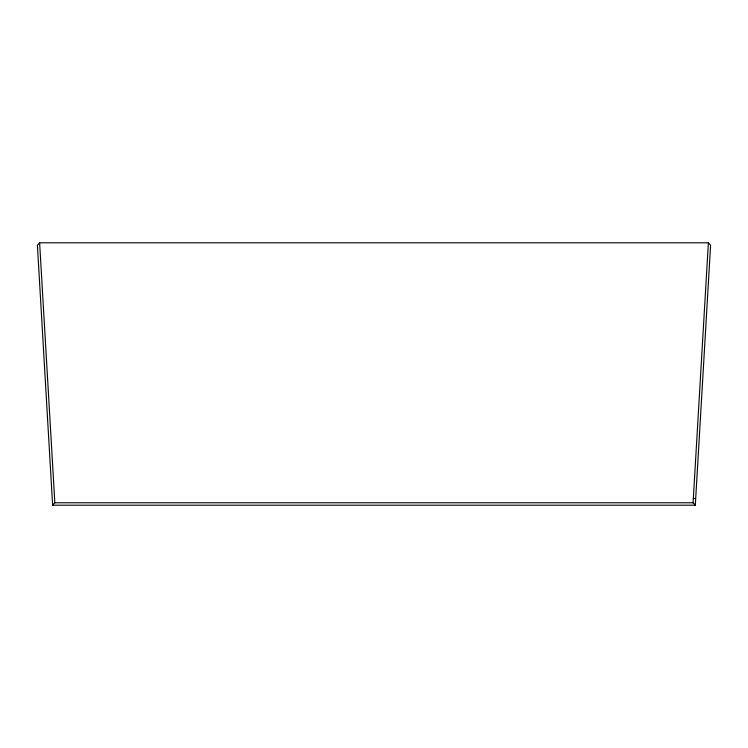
<?xml version="1.0" encoding="UTF-8"?>
<svg xmlns="http://www.w3.org/2000/svg" width="748" height="748" viewBox="0 0 748 748"><rect width="100%" height="100%" fill="white"/><g stroke="black" fill="none" stroke-linecap="round" stroke-linejoin="round"><path stroke-width="1.12" d="M695.303 505.199L693.078 502.768L708.375 242.801L39.625 242.801L37.4 245.232L52.622 505.199L695.303 505.199L710.6 245.232L708.375 242.801M52.622 505.199L54.847 502.768L39.625 242.801M693.331 498.495L695.303 498.495M54.847 502.768L693.078 502.768"/></g></svg>
